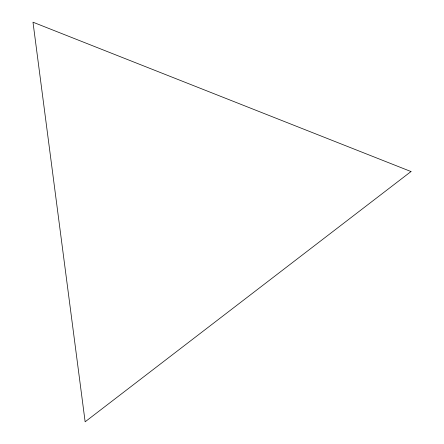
<?xml version="1.0" encoding="UTF-8"?>
<svg xmlns="http://www.w3.org/2000/svg" width="444" height="444" viewBox="0 0 444 444"><rect width="100%" height="100%" fill="white"/><g stroke="black" fill="none" stroke-linecap="round" stroke-linejoin="round"><path stroke-width="0.67" d="M411.011 171.545L85.137 421.8L32.989 22.2L411.011 171.545"/></g></svg>
